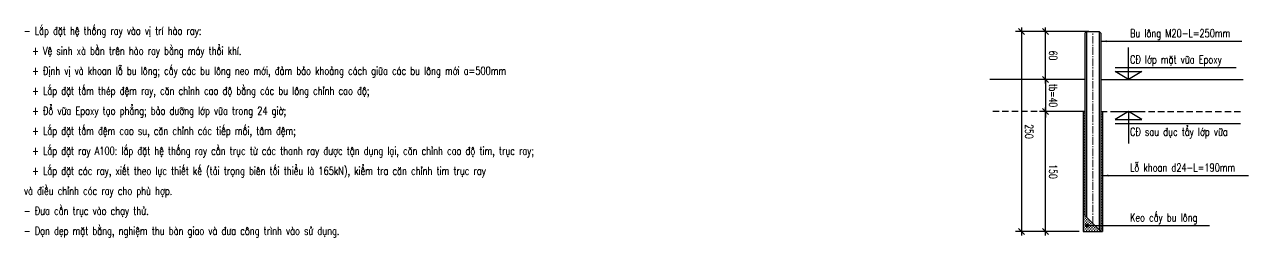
# Model space of a CAD drawing. Header units: millimetres. Extents: x -3040 to 7375, y -189092 to -182331.
# Drawn here: x -3018 to 1571, y -189092 to -188294 of the extents above; entities that cross this region are included whole.
import ezdxf

# ---------------------------------------------------------------- set-up
doc = ezdxf.new("R2010")
doc.units = ezdxf.units.MM
doc.header["$LTSCALE"] = 75
doc.header["$MEASUREMENT"] = 0
doc.linetypes.add('CENTER2', pattern=[1.125, 0.75, -0.125, 0.125, -0.125])
doc.linetypes.add('DASHED2', pattern=[9.525, 6.35, -3.175])
doc.layers.get('Defpoints').update_dxf_attribs({"color": 255})
for name, color, linetype in [('DIM', 2, 'Continuous'), ('T-Dim', 8, 'Continuous'), ('T-Hatch', 8, 'Continuous'), ('T-Thay', 3, 'Continuous'), ('T-Truc', 13, 'CENTER2'), ('TEXT', 4, 'Continuous')]:
    doc.layers.add(name, color=color, linetype=linetype)
doc.styles.add('THUONG', font='vnsimple.shx', dxfattribs={"width": 0.75})
doc.styles.add('vnsimple', font='vnsimple.shx', dxfattribs={"width": 0.7})
doc.dimstyles.new('1-15', dxfattribs={"dimscale": 150, "dimtxt": 0.2, "dimasz": 0.15, "dimexe": 0.15, "dimexo": 0.1, "dimgap": 0.09, "dimtad": 1, "dimdec": 0, "dimdsep": 46, "dimtxsty": 'vnsimple', "dimblk": 'OBLIQUE', "dimcen": 0.09, "dimdle": 0.1, "dimclrd": 256, "dimclre": 256, "dimclrt": 3, "dimadec": 0, "dimazin": 0, "dimtfac": 1, "dimtdec": 0, "dimtix": 1, "dimtmove": 1, "dimatfit": 3, "dimfxl": 1, "dimtolj": 1, "dimtzin": 0, "dimarcsym": 0})
doc.dimstyles.new('1-15x3', dxfattribs={"dimscale": 150, "dimtxt": 0.2, "dimasz": 0.15, "dimexe": 0.15, "dimexo": 0.1, "dimgap": 0.09, "dimtad": 1, "dimdec": 0, "dimlfac": 0.333333, "dimdsep": 46, "dimtxsty": 'vnsimple', "dimblk": 'OBLIQUE', "dimcen": 0.09, "dimdle": 0.1, "dimclrd": 256, "dimclre": 256, "dimclrt": 3, "dimadec": 0, "dimazin": 0, "dimtfac": 1, "dimtdec": 0, "dimtix": 1, "dimtmove": 1, "dimatfit": 3, "dimfxl": 1, "dimtolj": 1, "dimtzin": 0, "dimarcsym": 0})

# ---------------------------------------------------------------- blocks, each defined once
blk = doc.blocks.new('_Oblique')
at = {"color": 0, "linetype": 'ByBlock', "lineweight": -2}
blk.add_line((-0.5, -0.5), (0.5, 0.5), dxfattribs=at)
blk = doc.blocks.new('*D62')
at = {"layer": 'Defpoints', "color": 0, "transparency": 16777216}
for p in [(810.1, -188620), (951.6, -188620), (951.6, -189070)]:
    blk.add_point(p, dxfattribs=at)
at = {"layer": 'T-Dim', "lineweight": -2, "transparency": 16777216}
for p, q in [((936.6, -188620), (787.6, -188620)), ((810.1, -189085), (810.1, -188605)), ((936.6, -189070), (787.6, -189070))]:
    blk.add_line(p, q, dxfattribs=at)
at = {"layer": 'T-Dim', "lineweight": -2, "transparency": 16777216, "xscale": 22.5, "yscale": 22.5, "zscale": 22.5}
for p, rotation in [((810.1, -188620), 90), ((810.1, -189070), 270)]:
    blk.add_blockref('_Oblique', p, dxfattribs=dict(at, rotation=rotation))
at = {"layer": 'T-Dim', "color": 3, "transparency": 16777216, "insert": (838.6, -188845), "char_height": 30, "attachment_point": 5, "rotation": 270, "style": 'vnsimple'}
blk.add_mtext('\\A1;150', dxfattribs=at)
blk = doc.blocks.new('*D63')
at = {"layer": 'Defpoints', "color": 0, "transparency": 16777216}
for p in [(810.1, -188320), (987.6, -188320), (951.6, -188500)]:
    blk.add_point(p, dxfattribs=at)
at = {"layer": 'T-Dim', "lineweight": -2, "transparency": 16777216}
for p, q in [((972.6, -188320), (787.6, -188320)), ((810.1, -188515), (810.1, -188305)), ((936.6, -188500), (787.6, -188500))]:
    blk.add_line(p, q, dxfattribs=at)
at = {"layer": 'T-Dim', "lineweight": -2, "transparency": 16777216, "xscale": 22.5, "yscale": 22.5, "zscale": 22.5}
for p, rotation in [((810.1, -188320), 90), ((810.1, -188500), 270)]:
    blk.add_blockref('_Oblique', p, dxfattribs=dict(at, rotation=rotation))
at = {"layer": 'T-Dim', "color": 3, "transparency": 16777216, "insert": (838.6, -188410), "char_height": 30, "attachment_point": 5, "rotation": 270, "style": 'vnsimple'}
blk.add_mtext('\\A1;60', dxfattribs=at)
blk = doc.blocks.new('*D64')
at = {"layer": 'Defpoints', "color": 0, "transparency": 16777216}
for p in [(987.6, -188320), (720.1, -189070), (951.6, -189070)]:
    blk.add_point(p, dxfattribs=at)
at = {"layer": 'T-Dim', "lineweight": -2, "transparency": 16777216}
for p, q in [((972.6, -188320), (697.6, -188320)), ((720.1, -188305), (720.1, -189085)), ((936.6, -189070), (697.6, -189070))]:
    blk.add_line(p, q, dxfattribs=at)
at = {"layer": 'T-Dim', "lineweight": -2, "transparency": 16777216, "xscale": 22.5, "yscale": 22.5, "zscale": 22.5}
for p, rotation in [((720.1, -188320), 90), ((720.1, -189070), 270)]:
    blk.add_blockref('_Oblique', p, dxfattribs=dict(at, rotation=rotation))
at = {"layer": 'T-Dim', "color": 3, "transparency": 16777216, "insert": (748.6, -188695), "char_height": 30, "attachment_point": 5, "rotation": 270, "style": 'vnsimple'}
blk.add_mtext('\\A1;250', dxfattribs=at)
blk = doc.blocks.new('*D61')
at = {"layer": 'Defpoints', "color": 0, "transparency": 16777216}
for p in [(951.6, -188500), (810.1, -188620), (907.2, -188620)]:
    blk.add_point(p, dxfattribs=at)
at = {"layer": 'T-Dim', "lineweight": -2, "transparency": 16777216}
for p, q in [((810.1, -188500), (810.1, -188477.5)), ((936.6, -188500), (787.6, -188500)), ((810.1, -188500), (810.1, -188620)), ((892.2, -188620), (787.6, -188620)), ((810.1, -188620), (810.1, -188642.5))]:
    blk.add_line(p, q, dxfattribs=at)
at = {"layer": 'T-Dim', "lineweight": -2, "transparency": 16777216, "xscale": 22.5, "yscale": 22.5, "zscale": 22.5}
for p, rotation in [((810.1, -188500), 270), ((810.1, -188620), 90)]:
    blk.add_blockref('_Oblique', p, dxfattribs=dict(at, rotation=rotation))
at = {"layer": 'T-Dim', "color": 3, "transparency": 16777216, "insert": (838.6, -188560), "char_height": 30, "attachment_point": 5, "rotation": 270, "style": 'vnsimple'}
blk.add_mtext('\\A1;tb=40', dxfattribs=at)

msp = doc.modelspace()

# ---------------------------------------------------------------- hatches: boundary and pattern name
at = {"layer": 'T-Hatch'}
h = msp.add_hatch(dxfattribs=at)
h.set_pattern_fill('CROSS', color=256, scale=20)
h.set_pattern_definition([(270, (-5116.1166, -8353.493), (5, -5), [2.5, -7.5]), (0, (-5117.3666, -8354.743), (5, 5), [2.5, -7.5])])
h.paths.add_polyline_path([(1017.58, -189070.03), (957.58, -189010.03), (957.58, -188620.03), (951.58, -188620.03), (951.58, -189070.03)])
h.paths.add_polyline_path([(1023.58, -189070.03), (1023.58, -188620.03), (1017.58, -188620.03), (1017.58, -189070.03)])

# ---------------------------------------------------------------- linework, layer by layer
at = {"layer": 'DIM', "linetype": 'Continuous'}
for p, q in [((1121.16, -188500.03), (1121.16, -188380.03)), ((1071.16, -188455.03), (1525.22, -188455.03)), ((1071.16, -188500.03), (1171.16, -188500.03)), ((1071.16, -188620.03), (1171.16, -188620.03)), ((1121.16, -188620.03), (1121.16, -188740.03)), ((1071.16, -188665.03), (1541.26, -188665.03))]:
    msp.add_line(p, q, dxfattribs=at)
for points in [[(1121.16, -188500.03), (1071.16, -188470.03), (1171.16, -188470.03), (1121.16, -188500.03)], [(1121.16, -188620.03), (1071.16, -188650.03), (1171.16, -188650.03), (1121.16, -188620.03)]]:
    msp.add_lwpolyline(points, dxfattribs=at)
for points in [[(1121.16, -188500.03), (1121.16, -188470.03), (1171.16, -188470.03), (1121.16, -188500.03)], [(1121.16, -188620.03), (1121.16, -188650.03), (1171.16, -188650.03), (1121.16, -188620.03)]]:
    msp.add_solid(points, dxfattribs=at)
at = {"layer": 'T-Thay', "lineweight": -3}
for p, q in [((963.58, -188320.03), (957.58, -188326.03)), ((1011.58, -188320.03), (1017.58, -188326.03))]:
    msp.add_line(p, q, dxfattribs=at)
at = {"layer": 'T-Thay'}
for p, q in [((957.58, -188326.03), (957.58, -189010.03)), ((963.58, -188320.03), (1011.58, -188320.03)), ((963.58, -188320.03), (963.58, -189016.03)), ((1011.58, -188320.03), (1011.58, -189064.03)), ((1017.58, -188326.03), (1017.58, -189070.03)), ((957.58, -188500.03), (601.58, -188500.03)), ((1017.58, -188500.03), (1551.46, -188500.03)), ((951.58, -188620.03), (951.58, -189070.03)), ((1023.58, -188620.03), (1023.58, -189070.03)), ((1017.58, -189070.03), (957.58, -189010.03)), ((951.58, -189070.03), (1023.58, -189070.03))]:
    msp.add_line(p, q, dxfattribs=at)
at = {"layer": 'T-Thay', "color": 8, "linetype": 'DASHED2', "ltscale": 0.05}
for p, q in [((957.58, -188620.03), (601.58, -188620.03)), ((1017.58, -188620.03), (1551.46, -188620.03))]:
    msp.add_line(p, q, dxfattribs=at)
at = {"layer": 'T-Truc', "lineweight": 9, "ltscale": 0.5}
msp.add_line((987.58, -189040.03), (987.58, -188320.03), dxfattribs=at)

# ---------------------------------------------------------------- texts
at = {"layer": 'TEXT', "style": 'THUONG', "width": 0.75}
for s, p in [('- L¾p ®Æt hÖ thèng ray vµo vÞ trÝ hµo ray:', (-3020.03, -188332.29)), ('Bu l«ng M20-L=250mm', (1127.08, -188341.69)), ('  + VÖ sinh xµ bÇn trªn hµo ray b»ng m¸y thæi khÝ.', (-3020.03, -188407.29)), ('C§ líp mÆt v÷a Epoxy', (1127.08, -188440.03)), ('  + §Þnh vÞ vµ khoan lç bu l«ng; cÊy c¸c bu l«ng neo míi, ®¶m b¶o kho¶ng c¸ch gi÷a c¸c bu l«ng míi a=500mm', (-3020.03, -188482.29)), ('  + L¾p ®Æt tÊm thÐp ®Öm ray, c¨n chØnh cao ®é b»ng c¸c bu l«ng chØnh cao ®é;', (-3020.03, -188557.29)), ('  + §æ v÷a Epoxy t¹o ph¼ng; b¶o d\xadìng líp v÷a trong 24 giê;', (-3020.03, -188632.29)), ('  + L¾p ®Æt tÊm ®Öm cao su, c¨n chØnh c¸c tiÕp mèi, t©m ®Öm;', (-3020.03, -188707.29)), ('C§ sau ®ôc tÈy líp v÷a', (1127.08, -188710.74)), ('  + L¾p ®Æt ray A100: l¾p ®Æt hÖ thèng ray cÇn trôc tõ c¸c thanh ray ®\xadîc tËn dông l¹i, c¨n chØnh cao ®é tim, trôc ray;', (-3020.03, -188782.29)), ('Lç khoan d24-L=190mm', (1127.08, -188845.22)), ('  + L¾p ®Æt cãc ray, xiÕt theo lùc thiÕt kÕ (t¶i träng biªn tèi thiÓu lµ 165kN), kiÓm tra c¨n chØnh tim trôc ray', (-3020.03, -188857.29)), ('vµ ®iÒu chØnh cãc ray cho phï hîp.', (-3020.03, -188932.29)), ('- §\xada cÇn trôc vµo ch¹y thö.', (-3020.03, -189007.29)), ('Keo cÊy bu l«ng', (1127.08, -189032.45)), ('- Dän dÑp mÆt b»ng, nghiÖm thu bµn giao vµ ®\xada c«ng tr×nh vµo sö dông.', (-3020.03, -189082.29))]:
    msp.add_text(s, height=30, dxfattribs=at).set_placement(p)

# ---------------------------------------------------------------- dimensions: what is measured, and where the dimension line sits
at = {"layer": 'T-Dim'}
for base, p1, p2, picture, middle in [((720.09, -189070.03), (987.58, -188320.03), (951.58, -189070.03), '*D64', (748.59, -188695.03)), ((810.09, -188320.03), (951.58, -188500.03), (987.58, -188320.03), '*D63', (838.59, -188410.03)), ((810.09, -188620.03), (951.58, -189070.03), (951.58, -188620.03), '*D62', (838.59, -188845.03))]:
    dim = msp.add_linear_dim(base=base, p1=p1, p2=p2, angle=270, dimstyle='1-15x3', dxfattribs=at)
    dim.commit()
    dim.dimension.update_dxf_attribs({"geometry": picture, "text_midpoint": middle})
dim = msp.add_linear_dim(base=(810.09, -188620.03), p1=(951.58, -188500.03), p2=(907.21, -188620.03), angle=270, text='tb=<>', dimstyle='1-15x3', dxfattribs=at)
dim.commit()
dim.dimension.update_dxf_attribs({"geometry": '*D61', "text_midpoint": (838.59, -188560.03)})

# ---------------------------------------------------------------- leaders
for points, override in [([(1017.58, -188356.69), (1546.26, -188356.69)], {"dimgap": 0.09, "dimtad": 0}), ([(1023.58, -188860.22), (1571.34, -188860.22)], {"dimgap": 0.09, "dimtad": 0}), ([(966.04, -189047.45), (1424.49, -189047.45)], {"dimasz": 0.1, "dimgap": 0.09, "dimtad": 0, "dimldrblk": 'Dot'})]:
    msp.add_leader(points, dimstyle='1-15', override=override, dxfattribs=at)

doc.saveas('drawing.dxf')
